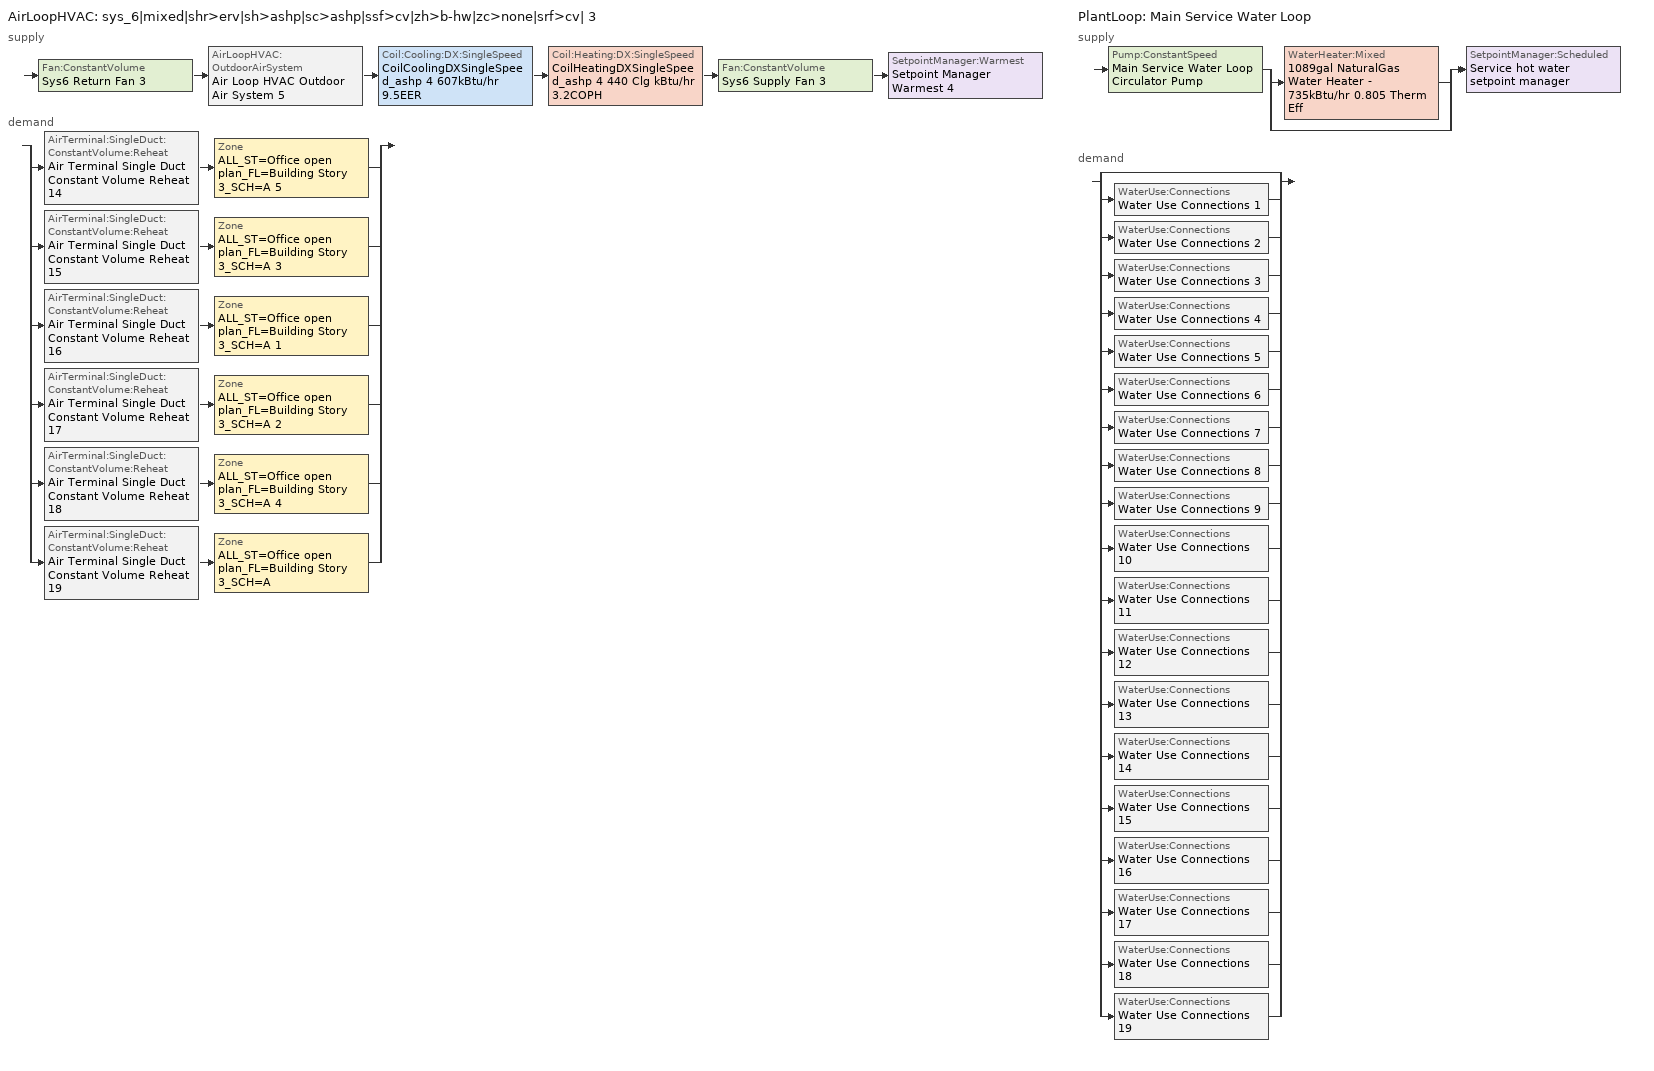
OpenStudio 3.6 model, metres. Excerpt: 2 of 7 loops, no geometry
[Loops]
AirLoopHVAC 'sys_6|mixed|shr>erv|sh>ashp|sc>ashp|ssf>cv|zh>b-hw|zc>none|srf>cv| 3'
 supply: Fan:ConstantVolume 'Sys6 Return Fan 3' > AirLoopHVAC:OutdoorAirSystem 'Air Loop HVAC Outdoor Air System 5' > Coil:Cooling:DX:SingleSpeed 'CoilCoolingDXSingleSpeed_ashp 4 607kBtu/hr 9.5EER' > Coil:Heating:DX:SingleSpeed 'CoilHeatingDXSingleSpeed_ashp 4 440 Clg kBtu/hr 3.2COPH' > Fan:ConstantVolume 'Sys6 Supply Fan 3' > SetpointManager:Warmest 'Setpoint Manager Warmest 4'
 demand: split
  | AirTerminal:SingleDuct:ConstantVolume:Reheat 'Air Terminal Single Duct Constant Volume Reheat 14' > Zone 'ALL_ST=Office open plan_FL=Building Story 3_SCH=A 5'
  | AirTerminal:SingleDuct:ConstantVolume:Reheat 'Air Terminal Single Duct Constant Volume Reheat 15' > Zone 'ALL_ST=Office open plan_FL=Building Story 3_SCH=A 3'
  | AirTerminal:SingleDuct:ConstantVolume:Reheat 'Air Terminal Single Duct Constant Volume Reheat 16' > Zone 'ALL_ST=Office open plan_FL=Building Story 3_SCH=A 1'
  | AirTerminal:SingleDuct:ConstantVolume:Reheat 'Air Terminal Single Duct Constant Volume Reheat 17' > Zone 'ALL_ST=Office open plan_FL=Building Story 3_SCH=A 2'
  | AirTerminal:SingleDuct:ConstantVolume:Reheat 'Air Terminal Single Duct Constant Volume Reheat 18' > Zone 'ALL_ST=Office open plan_FL=Building Story 3_SCH=A 4'
  | AirTerminal:SingleDuct:ConstantVolume:Reheat 'Air Terminal Single Duct Constant Volume Reheat 19' > Zone 'ALL_ST=Office open plan_FL=Building Story 3_SCH=A'
PlantLoop 'Main Service Water Loop'
 supply: Pump:ConstantSpeed 'Main Service Water Loop Circulator Pump' > split
  | WaterHeater:Mixed '1089gal NaturalGas Water Heater - 735kBtu/hr 0.805 Therm Eff'
  | bypass
  join > SetpointManager:Scheduled 'Service hot water setpoint manager'
 demand: split
  | bypass
  | WaterUse:Connections 'Water Use Connections 1'
  | WaterUse:Connections 'Water Use Connections 2'
  | WaterUse:Connections 'Water Use Connections 3'
  | WaterUse:Connections 'Water Use Connections 4'
  | WaterUse:Connections 'Water Use Connections 5'
  | WaterUse:Connections 'Water Use Connections 6'
  | WaterUse:Connections 'Water Use Connections 7'
  | WaterUse:Connections 'Water Use Connections 8'
  | WaterUse:Connections 'Water Use Connections 9'
  | WaterUse:Connections 'Water Use Connections 10'
  | WaterUse:Connections 'Water Use Connections 11'
  | WaterUse:Connections 'Water Use Connections 12'
  | WaterUse:Connections 'Water Use Connections 13'
  | WaterUse:Connections 'Water Use Connections 14'
  | WaterUse:Connections 'Water Use Connections 15'
  | WaterUse:Connections 'Water Use Connections 16'
  | WaterUse:Connections 'Water Use Connections 17'
  | WaterUse:Connections 'Water Use Connections 18'
  | WaterUse:Connections 'Water Use Connections 19'
[Sizing:Zone] Zone Cooling Design Supply Air Temperature Input Method=TemperatureDifference; Zone Cooling Design Supply Air Temperature {C}=14; Zone Cooling Design Supply Air Temperature Difference {deltaC}=11; Zone Heating Design Supply Air Temperature Input Method=TemperatureDifference; Zone Heating Design Supply Air Temperature {C}=40; Zone Heating Design Supply Air Temperature Difference {deltaC}=21; Zone Cooling Design Supply Air Humidity Ratio {kg-H2O/kg-air}=0.0085; Zone Heating Design Supply Air Humidity Ratio {kg-H2O/kg-air}=0.008; Zone Heating Sizing Factor=1.3; Zone Cooling Sizing Factor=1; Cooling Design Air Flow Method=DesignDay; Heating Design Air Flow Method=DesignDay; Account for Dedicated Outdoor Air System=No; Dedicated Outdoor Air System Control Strategy=NeutralSupplyAir; Dedicated Outdoor Air Low Setpoint Temperature for Design {C}=autosize; Dedicated Outdoor Air High Setpoint Temperature for Design {C}=autosize; Zone Load Sizing Method=Sensible Load Only No Latent Load; Zone Latent Cooling Design Supply Air Humidity Ratio Input Method=HumidityRatioDifference; Zone Cooling Design Supply Air Humidity Ratio Difference {kgWater/kgDryAir}=0.005; Zone Latent Heating Design Supply Air Humidity Ratio Input Method=HumidityRatioDifference; Zone Humidification Design Supply Air Humidity Ratio Difference {kgWater/kgDryAir}=0.005
ALL_ST=Office open plan_FL=Building Story 3_SCH=A; ALL_ST=Office open plan_FL=Building Story 3_SCH=A 1; ALL_ST=Office open plan_FL=Building Story 3_SCH=A 2; ALL_ST=Office open plan_FL=Building Story 3_SCH=A 3; ALL_ST=Office open plan_FL=Building Story 3_SCH=A 4; ALL_ST=Office open plan_FL=Building Story 3_SCH=A 5
[Zone equipment]
ALL_ST=Office open plan_FL=Building Story 3_SCH=A: Zone HVAC Baseboard Convective Water 20, Air Terminal Single Duct Constant Volume Reheat 19
ALL_ST=Office open plan_FL=Building Story 3_SCH=A 1: Zone HVAC Baseboard Convective Water 17, Air Terminal Single Duct Constant Volume Reheat 16
ALL_ST=Office open plan_FL=Building Story 3_SCH=A 2: Zone HVAC Baseboard Convective Water 18, Air Terminal Single Duct Constant Volume Reheat 17
ALL_ST=Office open plan_FL=Building Story 3_SCH=A 3: Zone HVAC Baseboard Convective Water 16, Air Terminal Single Duct Constant Volume Reheat 15
ALL_ST=Office open plan_FL=Building Story 3_SCH=A 4: Zone HVAC Baseboard Convective Water 19, Air Terminal Single Duct Constant Volume Reheat 18
ALL_ST=Office open plan_FL=Building Story 3_SCH=A 5: Zone HVAC Baseboard Convective Water 15, Air Terminal Single Duct Constant Volume Reheat 14
[PlantLoop]
Main Service Water Loop: Glycol Concentration=0; Maximum Loop Temperature {C}=60; Minimum Loop Temperature {C}=10; Plant Loop Volume {m3}=Autocalculate; Load Distribution Scheme=Optimal
[Sizing:Plant]
Main Service Water Loop: Loop Type=Heating; Design Loop Exit Temperature {C}=60; Loop Design Temperature Difference {deltaC}=5; Sizing Option=NonCoincident; Zone Timesteps in Averaging Window=1; Coincident Sizing Factor Mode=None
[AirLoopHVAC]
sys_6|mixed|shr>erv|sh>ashp|sc>ashp|ssf>cv|zh>b-hw|zc>none|srf>cv| 3: Availability Schedule=sys_6|mixed|shr>none|sh>ashp|sc>ashp|ssf>cv|zh>b-hw|zc>none|srf>cv| 3 Occ Sch; Design Supply Air Flow Rate {m3/s}=autosize; Design Return Air Flow Fraction of Supply Air Flow=1
[Sizing:System]
sys_6|mixed|shr>erv|sh>ashp|sc>ashp|ssf>cv|zh>b-hw|zc>none|srf>cv| 3: Design Outdoor Air Flow Rate {m3/s}=Autosize; Central Heating Maximum System Air Flow Ratio=0.3; Preheat Design Temperature {C}=7; Preheat Design Humidity Ratio {kg-H2O/kg-Air}=0.008; Precool Design Temperature {C}=12.8; Precool Design Humidity Ratio {kg-H2O/kg-Air}=0.008; Central Cooling Design Supply Air Temperature {C}=13; Central Heating Design Supply Air Temperature {C}=13.1; 100% Outdoor Air in Cooling=No; 100% Outdoor Air in Heating=No; Central Cooling Design Supply Air Humidity Ratio {kg-H2O/kg-Air}=0.0085; Zone Maximum Outdoor Air Fraction=1; Cooling Supply Air Flow Rate Per Floor Area {m3/s-m2}=0.00996765; Cooling Fraction of Autosized Cooling Supply Air Flow Rate=1; Cooling Supply Air Flow Rate Per Unit Cooling Capacity {m3/s-W}=3.94755e-05; Heating Supply Air Flow Rate Per Floor Area {m3/s-m2}=0.00996765; Heating Fraction of Autosized Heating Supply Air Flow Rate=1; Heating Fraction of Autosized Cooling Supply Air Flow Rate=1; Heating Supply Air Flow Rate Per Unit Heating Capacity {m3/s-W}=3.15882e-05; Cooling Design Capacity Method=CoolingDesignCapacity; Cooling Design Capacity {W}=autosize; Cooling Design Capacity Per Floor Area {W/m2}=234.7; Fraction of Autosized Cooling Design Capacity=1; Heating Design Capacity Method=HeatingDesignCapacity; Heating Design Capacity {W}=autosize; Heating Design Capacity Per Floor Area {W/m2}=157; Fraction of Autosized Heating Design Capacity=1; Central Cooling Capacity Control Method=OnOff; Occupant Diversity=autosize
[Coil:Cooling:DX:SingleSpeed]
CoilCoolingDXSingleSpeed_ashp 4 607kBtu/hr 9.5EER: Availability Schedule=Always On Discrete; Rated Total Cooling Capacity {W}=autosize; Rated Sensible Heat Ratio=autosize; Rated COP {W/W}=3.2994; Rated Air Flow Rate {m3/s}=autosize; Rated Evaporator Fan Power Per Volume Flow Rate 2017 {W/(m3/s)}=773.3; Rated Evaporator Fan Power Per Volume Flow Rate 2023 {W/(m3/s)}=934.4; Total Cooling Capacity Function of Temperature Curve=DXCOOL-NECB2011-REF-CAPFT; Total Cooling Capacity Function of Flow Fraction Curve=DXCOOL-NECB2011-REF-CAPFFLOW; Energy Input Ratio Function of Temperature Curve=DXCOOL-NECB2011-REF-COOLEIRFT; Energy Input Ratio Function of Flow Fraction Curve=DXCOOL-NECB2011-REF-COOLEIRFFLOW; Part Load Fraction Correlation Curve=DXCOOL-NECB2011-REF-COOLPLFFPLR; Minimum Outdoor Dry-Bulb Temperature for Compressor Operation {C}=-25; Nominal Time for Condensate Removal to Begin {s}=0; Ratio of Initial Moisture Evaporation Rate and Steady State Latent Capacity=0; Maximum Cycling Rate {cycles/hr}=0; Latent Capacity Time Constant {s}=0; Condenser Type=AirCooled; Evaporative Condenser Effectiveness=0.9; Evaporative Condenser Air Flow Rate {m3/s}=autosize; Evaporative Condenser Pump Rated Power Consumption {W}=autosize; Crankcase Heater Capacity {W}=0; Maximum Outdoor Dry-Bulb Temperature for Crankcase Heater Operation {C}=10; Basin Heater Capacity {W/K}=0; Basin Heater Setpoint Temperature {C}=2
[Coil:Heating:DX:SingleSpeed]
CoilHeatingDXSingleSpeed_ashp 4 440 Clg kBtu/hr 3.2COPH: Availability Schedule=Always On Discrete; Rated Total Heating Capacity {W}=128883; Rated COP {W/W}=3.60667; Rated Air Flow Rate {m3/s}=Autosize; Rated Supply Fan Power Per Volume Flow Rate 2017 {W/(m3/s)}=773.3; Rated Supply Fan Power Per Volume Flow Rate 2023 {W/(m3/s)}=934.4; Total Heating Capacity Function of Temperature Curve=DXHEAT-NECB2011-REF-CAPFT; Total Heating Capacity Function of Flow Fraction Curve=DXHEAT-NECB2011-REF-CAPFFLOW; Energy Input Ratio Function of Temperature Curve=DXHEAT-NECB2011-REF-EIRFT; Energy Input Ratio Function of Flow Fraction Curve=DXHEAT-NECB2011-REF-EIRFFLOW; Part Load Fraction Correlation Curve=DXHEAT-NECB2011-REF-PLFFPLR; Minimum Outdoor Dry-Bulb Temperature for Compressor Operation {C}=-10; Defrost Strategy=Resistive; Defrost Control=Timed; Defrost Time Period Fraction=0.166667; Resistive Defrost Heater Capacity {W}=2000
[Controller:OutdoorAir]
Controller Outdoor Air 5: Minimum Outdoor Air Flow Rate {m3/s}=autosize; Maximum Outdoor Air Flow Rate {m3/s}=Autosize; Economizer Control Type=DifferentialEnthalpy; Economizer Control Action Type=ModulateFlow; Lockout Type=NoLockout; Minimum Limit Type=FixedMinimum; Minimum Outdoor Air Schedule=sys_6|mixed|shr>none|sh>ashp|sc>ashp|ssf>cv|zh>b-hw|zc>none|srf>cv| 3 Occ Sch; Controller Mechanical Ventilation=Controller Mechanical Ventilation 5; High Humidity Control=No; Heat Recovery Bypass Control Type=BypassWhenOAFlowGreaterThanMinimum
[Controller:MechanicalVentilation]
Controller Mechanical Ventilation 5: Availability Schedule=Always On Discrete; System Outdoor Air Method=ZoneSum
[AirLoopHVAC:OutdoorAirSystem]
Air Loop HVAC Outdoor Air System 5: Controller=Controller Outdoor Air 5
[Coil:Heating:Electric] Availability Schedule=Always On Discrete
Coil Heating Electric 15; Coil Heating Electric 16; Coil Heating Electric 17; Coil Heating Electric 18; Coil Heating Electric 19; Coil Heating Electric 20
[Fan:ConstantVolume] Availability Schedule=Always On Discrete; Fan Total Efficiency=0.39975; Pressure Rise {Pa}=640; Maximum Flow Rate {m3/s}=AutoSize; Motor Efficiency=0.615
Sys6 Supply Fan 3; Sys6 Return Fan 3
[SetpointManager:Warmest]
Setpoint Manager Warmest 4: Control Variable=Temperature; Minimum Setpoint Temperature {C}=13; Maximum Setpoint Temperature {C}=24; Strategy=MaximumTemperature; Setpoint Node or NodeList=sys_6|mixed|shr>erv|sh>ashp|sc>ashp|ssf>cv|zh>b-hw|zc>none|srf>cv| 3 Supply Outlet Node
[AirTerminal:SingleDuct:ConstantVolume:Reheat] Availability Schedule=Always On Discrete; Maximum Air Flow Rate {m3/s}=autosize; Maximum Hot Water or Steam Flow Rate {m3/s}=autosize; Minimum Hot Water or Steam Flow Rate {m3/s}=0; Convergence Tolerance=0.001; Maximum Reheat Air Temperature {C}=35
Name | Reheat Coil
Air Terminal Single Duct Constant Volume Reheat 14 | Coil Heating Electric 15
Air Terminal Single Duct Constant Volume Reheat 15 | Coil Heating Electric 16
Air Terminal Single Duct Constant Volume Reheat 16 | Coil Heating Electric 17
Air Terminal Single Duct Constant Volume Reheat 17 | Coil Heating Electric 18
Air Terminal Single Duct Constant Volume Reheat 18 | Coil Heating Electric 19
Air Terminal Single Duct Constant Volume Reheat 19 | Coil Heating Electric 20
[SetpointManager:Scheduled]
Service hot water setpoint manager: Control Variable=Temperature; Schedule=Service Water Loop Temp - 140F; Setpoint Node or NodeList=Main Service Water Loop Supply Outlet Node
[Pump:ConstantSpeed]
Main Service Water Loop Circulator Pump: Rated Flow Rate {m3/s}=autosize; Rated Pump Head {Pa}=2.15312e+06; Rated Power Consumption {W}=autosize; Motor Efficiency=0.895; Fraction of Motor Inefficiencies to Fluid Stream=0; Pump Control Type=Intermittent; Design Power Sizing Method=PowerPerFlowPerPressure; Design Electric Power per Unit Flow Rate {W/(m3/s)}=348701.1; Design Shaft Power per Unit Flow Rate per Unit Head {W-s/m3-Pa}=1.28205
[WaterHeater:Mixed]
1089gal NaturalGas Water Heater - 735kBtu/hr 0.805 Therm Eff: Tank Volume {m3}=4.12099; Setpoint Temperature Schedule=Service Water Loop Temp - 140F; Deadband Temperature Difference {deltaC}=2; Maximum Temperature Limit {C}=60; Heater Control Type=Cycle; Heater Maximum Capacity {W}=215321; Heater Fuel Type=NaturalGas; Heater Thermal Efficiency=0.804952; Part Load Factor Curve=SWH-EFFFPLR-NECB2011; Off Cycle Parasitic Fuel Consumption Rate {W}=249.012; Off Cycle Parasitic Fuel Type=NaturalGas; Off Cycle Parasitic Heat Fraction to Tank=0.8; On Cycle Parasitic Fuel Consumption Rate {W}=249.012; On Cycle Parasitic Fuel Type=NaturalGas; On Cycle Parasitic Heat Fraction to Tank=0; Ambient Temperature Indicator=Schedule; Ambient Temperature Schedule=Water Heater Ambient Temp Schedule - 70.0f; Off Cycle Loss Coefficient to Ambient Temperature {W/K}=27.4182; On Cycle Loss Coefficient to Ambient Temperature {W/K}=27.4182; Use Side Effectiveness=1; Source Side Effectiveness=1; Use Side Design Flow Rate {m3/s}=autosize; Source Side Design Flow Rate {m3/s}=autosize; Indirect Water Heating Recovery Time {hr}=1.5; Source Side Flow Control Mode=IndirectHeatPrimarySetpoint
[WaterHeater:Sizing]
1089gal NaturalGas Water Heater - 735kBtu/hr 0.805 Therm Eff: Design Mode=PeakDraw; Time Storage Can Meet Peak Draw {hr}=0.538503; Time for Tank Recovery {hr}=0; Nominal Tank Volume for Autosizing Plant Connections {m3}=1
[WaterUse:Connections] Drain Water Heat Exchanger Type=None; Drain Water Heat Exchanger Destination=Plant
Name | Water Use Equipment Name 1
Water Use Connections 1 | Core_bottom Service Water Use 0.95gal/min
Water Use Connections 2 | Core_mid Service Water Use 0.95gal/min
Water Use Connections 3 | Core_top Service Water Use 0.95gal/min
Water Use Connections 4 | Datacenter_basement_zn_6 Service Water Use 0.3gal/min
Water Use Connections 5 | Datacenter_bot_zn_6 Service Water Use 0.01gal/min
Water Use Connections 6 | Datacenter_mid_zn_6 Service Water Use 0.01gal/min
Water Use Connections 7 | Datacenter_top_zn_6 Service Water Use 0.01gal/min
Water Use Connections 8 | Perimeter_bot_zn_1 Service Water Use 0.12gal/min
Water Use Connections 9 | Perimeter_bot_zn_2 Service Water Use 0.08gal/min
Water Use Connections 10 | Perimeter_bot_zn_3 Service Water Use 0.12gal/min
Water Use Connections 11 | Perimeter_bot_zn_4 Service Water Use 0.08gal/min
Water Use Connections 12 | Perimeter_mid_zn_1 Service Water Use 0.12gal/min
Water Use Connections 13 | Perimeter_mid_zn_2 Service Water Use 0.08gal/min
Water Use Connections 14 | Perimeter_mid_zn_3 Service Water Use 0.12gal/min
Water Use Connections 15 | Perimeter_mid_zn_4 Service Water Use 0.08gal/min
Water Use Connections 16 | Perimeter_top_zn_1 Service Water Use 0.12gal/min
Water Use Connections 17 | Perimeter_top_zn_2 Service Water Use 0.08gal/min
Water Use Connections 18 | Perimeter_top_zn_3 Service Water Use 0.12gal/min
Water Use Connections 19 | Perimeter_top_zn_4 Service Water Use 0.08gal/min
[WaterUse:Equipment:Definition]
Name | Peak Flow Rate {m3/s} | Target Temperature Schedule | Sensible Fraction Schedule | Latent Fraction Schedule
Core_bottom Service Water Use Def 0.95gal/min | 5.96587e-05 | Schedule Ruleset 5 | Schedule Ruleset 3 | Schedule Ruleset 4
Core_mid Service Water Use Def 0.95gal/min | 5.96587e-05 | Schedule Ruleset 8 | Schedule Ruleset 6 | Schedule Ruleset 7
Core_top Service Water Use Def 0.95gal/min | 5.96587e-05 | Schedule Ruleset 11 | Schedule Ruleset 9 | Schedule Ruleset 10
Datacenter_basement_zn_6 Service Water Use Def 0.3gal/min | 1.87304e-05 | Schedule Ruleset 14 | Schedule Ruleset 12 | Schedule Ruleset 13
Datacenter_bot_zn_6 Service Water Use Def 0.01gal/min | 8.65266e-07 | Schedule Ruleset 17 | Schedule Ruleset 15 | Schedule Ruleset 16
Datacenter_mid_zn_6 Service Water Use Def 0.01gal/min | 8.65266e-07 | Schedule Ruleset 20 | Schedule Ruleset 18 | Schedule Ruleset 19
Datacenter_top_zn_6 Service Water Use Def 0.01gal/min | 8.65266e-07 | Schedule Ruleset 23 | Schedule Ruleset 21 | Schedule Ruleset 22
Perimeter_bot_zn_1 Service Water Use Def 0.12gal/min | 7.4909e-06 | Schedule Ruleset 26 | Schedule Ruleset 24 | Schedule Ruleset 25
Perimeter_bot_zn_2 Service Water Use Def 0.08gal/min | 4.82732e-06 | Schedule Ruleset 29 | Schedule Ruleset 27 | Schedule Ruleset 28
Perimeter_bot_zn_3 Service Water Use Def 0.12gal/min | 7.49074e-06 | Schedule Ruleset 32 | Schedule Ruleset 30 | Schedule Ruleset 31
Perimeter_bot_zn_4 Service Water Use Def 0.08gal/min | 4.82732e-06 | Schedule Ruleset 35 | Schedule Ruleset 33 | Schedule Ruleset 34
Perimeter_mid_zn_1 Service Water Use Def 0.12gal/min | 7.4909e-06 | Schedule Ruleset 38 | Schedule Ruleset 36 | Schedule Ruleset 37
Perimeter_mid_zn_2 Service Water Use Def 0.08gal/min | 4.82732e-06 | Schedule Ruleset 41 | Schedule Ruleset 39 | Schedule Ruleset 40
Perimeter_mid_zn_3 Service Water Use Def 0.12gal/min | 7.49074e-06 | Schedule Ruleset 44 | Schedule Ruleset 42 | Schedule Ruleset 43
Perimeter_mid_zn_4 Service Water Use Def 0.08gal/min | 4.82732e-06 | Schedule Ruleset 47 | Schedule Ruleset 45 | Schedule Ruleset 46
Perimeter_top_zn_1 Service Water Use Def 0.12gal/min | 7.4909e-06 | Schedule Ruleset 50 | Schedule Ruleset 48 | Schedule Ruleset 49
Perimeter_top_zn_2 Service Water Use Def 0.08gal/min | 4.82732e-06 | Schedule Ruleset 53 | Schedule Ruleset 51 | Schedule Ruleset 52
Perimeter_top_zn_3 Service Water Use Def 0.12gal/min | 7.49074e-06 | Schedule Ruleset 56 | Schedule Ruleset 54 | Schedule Ruleset 55
Perimeter_top_zn_4 Service Water Use Def 0.08gal/min | 4.82732e-06 | Schedule Ruleset 59 | Schedule Ruleset 57 | Schedule Ruleset 58
[WaterUse:Equipment] Flow Rate Fraction Schedule=NECB-A-Service Water Heating
Name | Water Use Equipment Definition | Space
Core_bottom Service Water Use 0.95gal/min | Core_bottom Service Water Use Def 0.95gal/min | Core_bottom
Core_mid Service Water Use 0.95gal/min | Core_mid Service Water Use Def 0.95gal/min | Core_mid
Core_top Service Water Use 0.95gal/min | Core_top Service Water Use Def 0.95gal/min | Core_top
Datacenter_basement_zn_6 Service Water Use 0.3gal/min | Datacenter_basement_zn_6 Service Water Use Def 0.3gal/min | DataCenter_basement_ZN_6
Datacenter_bot_zn_6 Service Water Use 0.01gal/min | Datacenter_bot_zn_6 Service Water Use Def 0.01gal/min | DataCenter_bot_ZN_6
Datacenter_mid_zn_6 Service Water Use 0.01gal/min | Datacenter_mid_zn_6 Service Water Use Def 0.01gal/min | DataCenter_mid_ZN_6
Datacenter_top_zn_6 Service Water Use 0.01gal/min | Datacenter_top_zn_6 Service Water Use Def 0.01gal/min | DataCenter_top_ZN_6
Perimeter_bot_zn_1 Service Water Use 0.12gal/min | Perimeter_bot_zn_1 Service Water Use Def 0.12gal/min | Perimeter_bot_ZN_1
Perimeter_bot_zn_2 Service Water Use 0.08gal/min | Perimeter_bot_zn_2 Service Water Use Def 0.08gal/min | Perimeter_bot_ZN_2
Perimeter_bot_zn_3 Service Water Use 0.12gal/min | Perimeter_bot_zn_3 Service Water Use Def 0.12gal/min | Perimeter_bot_ZN_3
Perimeter_bot_zn_4 Service Water Use 0.08gal/min | Perimeter_bot_zn_4 Service Water Use Def 0.08gal/min | Perimeter_bot_ZN_4
Perimeter_mid_zn_1 Service Water Use 0.12gal/min | Perimeter_mid_zn_1 Service Water Use Def 0.12gal/min | Perimeter_mid_ZN_1
Perimeter_mid_zn_2 Service Water Use 0.08gal/min | Perimeter_mid_zn_2 Service Water Use Def 0.08gal/min | Perimeter_mid_ZN_2
Perimeter_mid_zn_3 Service Water Use 0.12gal/min | Perimeter_mid_zn_3 Service Water Use Def 0.12gal/min | Perimeter_mid_ZN_3
Perimeter_mid_zn_4 Service Water Use 0.08gal/min | Perimeter_mid_zn_4 Service Water Use Def 0.08gal/min | Perimeter_mid_ZN_4
Perimeter_top_zn_1 Service Water Use 0.12gal/min | Perimeter_top_zn_1 Service Water Use Def 0.12gal/min | Perimeter_top_ZN_1
Perimeter_top_zn_2 Service Water Use 0.08gal/min | Perimeter_top_zn_2 Service Water Use Def 0.08gal/min | Perimeter_top_ZN_2
Perimeter_top_zn_3 Service Water Use 0.12gal/min | Perimeter_top_zn_3 Service Water Use Def 0.12gal/min | Perimeter_top_ZN_3
Perimeter_top_zn_4 Service Water Use 0.08gal/min | Perimeter_top_zn_4 Service Water Use Def 0.08gal/min | Perimeter_top_ZN_4
[Schedule:Ruleset]
Service Water Loop Temp - 140F: Default Day Schedule=Service Water Loop Temp - 140F Default
Water Heater Ambient Temp Schedule - 70.0f: Default Day Schedule=Water Heater Ambient Temp Schedule - 70.0f Default
Schedule Ruleset 3: Default Day Schedule=Schedule Day 9
Schedule Ruleset 4: Default Day Schedule=Schedule Day 10
Schedule Ruleset 5: Default Day Schedule=Schedule Day 11
NECB-A-Service Water Heating: Default Day Schedule=NECB-A-Service Water Heating Default
Schedule Ruleset 6: Default Day Schedule=Schedule Day 12
Schedule Ruleset 7: Default Day Schedule=Schedule Day 13
Schedule Ruleset 8: Default Day Schedule=Schedule Day 14
Schedule Ruleset 9: Default Day Schedule=Schedule Day 15
Schedule Ruleset 10: Default Day Schedule=Schedule Day 16
Schedule Ruleset 11: Default Day Schedule=Schedule Day 17
Schedule Ruleset 12: Default Day Schedule=Schedule Day 18
Schedule Ruleset 13: Default Day Schedule=Schedule Day 19
Schedule Ruleset 14: Default Day Schedule=Schedule Day 20
Schedule Ruleset 15: Default Day Schedule=Schedule Day 21
Schedule Ruleset 16: Default Day Schedule=Schedule Day 22
Schedule Ruleset 17: Default Day Schedule=Schedule Day 23
Schedule Ruleset 18: Default Day Schedule=Schedule Day 24
Schedule Ruleset 19: Default Day Schedule=Schedule Day 25
Schedule Ruleset 20: Default Day Schedule=Schedule Day 26
Schedule Ruleset 21: Default Day Schedule=Schedule Day 27
Schedule Ruleset 22: Default Day Schedule=Schedule Day 28
Schedule Ruleset 23: Default Day Schedule=Schedule Day 29
Schedule Ruleset 24: Default Day Schedule=Schedule Day 30
Schedule Ruleset 25: Default Day Schedule=Schedule Day 31
Schedule Ruleset 26: Default Day Schedule=Schedule Day 32
Schedule Ruleset 27: Default Day Schedule=Schedule Day 33
Schedule Ruleset 28: Default Day Schedule=Schedule Day 34
Schedule Ruleset 29: Default Day Schedule=Schedule Day 35
Schedule Ruleset 30: Default Day Schedule=Schedule Day 36
Schedule Ruleset 31: Default Day Schedule=Schedule Day 37
Schedule Ruleset 32: Default Day Schedule=Schedule Day 38
Schedule Ruleset 33: Default Day Schedule=Schedule Day 39
Schedule Ruleset 34: Default Day Schedule=Schedule Day 40
Schedule Ruleset 35: Default Day Schedule=Schedule Day 41
Schedule Ruleset 36: Default Day Schedule=Schedule Day 42
Schedule Ruleset 37: Default Day Schedule=Schedule Day 43
Schedule Ruleset 38: Default Day Schedule=Schedule Day 44
Schedule Ruleset 39: Default Day Schedule=Schedule Day 45
Schedule Ruleset 40: Default Day Schedule=Schedule Day 46
Schedule Ruleset 41: Default Day Schedule=Schedule Day 47
Schedule Ruleset 42: Default Day Schedule=Schedule Day 48
Schedule Ruleset 43: Default Day Schedule=Schedule Day 49
Schedule Ruleset 44: Default Day Schedule=Schedule Day 50
Schedule Ruleset 45: Default Day Schedule=Schedule Day 51
Schedule Ruleset 46: Default Day Schedule=Schedule Day 52
Schedule Ruleset 47: Default Day Schedule=Schedule Day 53
Schedule Ruleset 48: Default Day Schedule=Schedule Day 54
Schedule Ruleset 49: Default Day Schedule=Schedule Day 55
Schedule Ruleset 50: Default Day Schedule=Schedule Day 56
Schedule Ruleset 51: Default Day Schedule=Schedule Day 57
Schedule Ruleset 52: Default Day Schedule=Schedule Day 58
Schedule Ruleset 53: Default Day Schedule=Schedule Day 59
Schedule Ruleset 54: Default Day Schedule=Schedule Day 60
Schedule Ruleset 55: Default Day Schedule=Schedule Day 61
Schedule Ruleset 56: Default Day Schedule=Schedule Day 62
Schedule Ruleset 57: Default Day Schedule=Schedule Day 63
Schedule Ruleset 58: Default Day Schedule=Schedule Day 64
Schedule Ruleset 59: Default Day Schedule=Schedule Day 65
sys_6|mixed|shr>none|sh>ashp|sc>ashp|ssf>cv|zh>b-hw|zc>none|srf>cv| 3 Occ Sch: Default Day Schedule=sys_6|mixed|shr>none|sh>ashp|sc>ashp|ssf>cv|zh>b-hw|zc>none|srf>cv| 3 Occ Sch Default; Summer Design Day Schedule=sys_6|mixed|shr>none|sh>ashp|sc>ashp|ssf>cv|zh>b-hw|zc>none|srf>cv| 3 Occ Sch Summer Design Day; Winter Design Day Schedule=sys_6|mixed|shr>none|sh>ashp|sc>ashp|ssf>cv|zh>b-hw|zc>none|srf>cv| 3 Occ Sch Winter Design Day
[Schedule:Day]
Service Water Loop Temp - 140F Default; Schedule Day 11; Schedule Day 14; Schedule Day 17; Schedule Day 20; Schedule Day 23; Schedule Day 26; Schedule Day 29; Schedule Day 32; Schedule Day 35; Schedule Day 38; Schedule Day 41; Schedule Day 44; Schedule Day 47; Schedule Day 50; Schedule Day 53; Schedule Day 56; Schedule Day 59; Schedule Day 62; Schedule Day 65: 24, 0, 60
Water Heater Ambient Temp Schedule - 70.0f Default: 24, 0, 21.1111
Schedule Day 9; Schedule Day 12; Schedule Day 15; Schedule Day 18; Schedule Day 21; Schedule Day 24; Schedule Day 27; Schedule Day 30; Schedule Day 33; Schedule Day 36; Schedule Day 39; Schedule Day 42; Schedule Day 45; Schedule Day 48; Schedule Day 51; Schedule Day 54; Schedule Day 57; Schedule Day 60; Schedule Day 63: 24, 0, 0.2
Schedule Day 10; NECB-A-Service Water Heating Sat Day; NECB-A-Service Water Heating Sun|Hol Day; Schedule Day 13; Schedule Day 16; Schedule Day 19; Schedule Day 22; Schedule Day 25; Schedule Day 28; Schedule Day 31; Schedule Day 34; Schedule Day 37; Schedule Day 40; Schedule Day 43; Schedule Day 46; Schedule Day 49; Schedule Day 52; Schedule Day 55; Schedule Day 58; Schedule Day 61; Schedule Day 64: 24, 0, 0.05
NECB-A-Service Water Heating Default; NECB-A-Service Water Heating Default|Wkdy Day: 7, 0, 0.05, 8, 0, 0.1, 10, 0, 0.5, 16, 0, 0.9, 17, 0, 0.7, 18, 0, 0.5, 19, 0, 0.3, 22, 0, 0.2, 24, 0, 0.05
sys_6|mixed|shr>none|sh>ashp|sc>ashp|ssf>cv|zh>b-hw|zc>none|srf>cv| 3 Occ Sch Default: 8, 0, 0, 19, 0, 1, 24, 0, 0
sys_6|mixed|shr>none|sh>ashp|sc>ashp|ssf>cv|zh>b-hw|zc>none|srf>cv| 3 Occ Sch Winter Design Day; sys_6|mixed|shr>none|sh>ashp|sc>ashp|ssf>cv|zh>b-hw|zc>none|srf>cv| 3 Occ Sch Summer Design Day: 24, 0, 1
sys_6|mixed|shr>none|sh>ashp|sc>ashp|ssf>cv|zh>b-hw|zc>none|srf>cv| 3 Occ Sch Sunday: 24, 0, 0
[Schedule:Rule] Date Specification Type=DateRange; Start Month=1; Start Day=1; End Month=12; End Day=31
Name | Schedule Ruleset | Rule Order | Day Schedule | Apply Monday | Apply Tuesday | Apply Wednesday | Apply Thursday | Apply Friday | Apply Saturday | Apply Sunday
Schedule Rule 20 | NECB-A-Service Water Heating | 2 | NECB-A-Service Water Heating Default|Wkdy Day | Yes | Yes | Yes | Yes | Yes
Schedule Rule 21 | NECB-A-Service Water Heating | 1 | NECB-A-Service Water Heating Sat Day |  |  |  |  |  | Yes
Schedule Rule 22 | NECB-A-Service Water Heating | 0 | NECB-A-Service Water Heating Sun|Hol Day |  |  |  |  |  |  | Yes
sys_6|mixed|shr>none|sh>ashp|sc>ashp|ssf>cv|zh>b-hw|zc>none|srf>cv| 3 Occ Sch Sunday Rule | sys_6|mixed|shr>none|sh>ashp|sc>ashp|ssf>cv|zh>b-hw|zc>none|srf>cv| 3 Occ Sch | 0 | sys_6|mixed|shr>none|sh>ashp|sc>ashp|ssf>cv|zh>b-hw|zc>none|srf>cv| 3 Occ Sch Sunday |  |  |  |  |  | Yes | Yes
[Schedule:Constant]
Always On Discrete: Value=1
[Curve:Cubic]
Name | Coefficient1 Constant | Coefficient2 x | Coefficient3 x**2 | Coefficient4 x**3 | Minimum Value of x | Maximum Value of x
DXHEAT-NECB2011-REF-CAPFT | 0.729009 | 0.0319275 | 0.000136404 | -8.748e-06 | -20 | 20
DXHEAT-NECB2011-REF-CAPFFLOW | 0.84 | 0.16 | 0 | 0 | 0.5 | 1.5
DXHEAT-NECB2011-REF-EIRFT | 1.2183 | -0.03612 | 0.00142 | -2.68e-05 | -20 | 20
DXHEAT-NECB2011-REF-PLFFPLR | 0.3696 | 2.3362 | -2.9577 | 1.2596 | 0.7 | 1
DXCOOL-NECB2011-REF-COOLPLFFPLR | 0.0277 | 4.9151 | -8.184 | 4.2702 | 0.7 | 1
SWH-EFFFPLR-NECB2011 | 0.7576 | 1.0071 | -1.4443 | 0.6844 | 0 | 1
[Curve:Biquadratic] Minimum Value of x=13; Maximum Value of x=24; Minimum Value of y=24; Maximum Value of y=46
Name | Coefficient1 Constant | Coefficient2 x | Coefficient3 x**2 | Coefficient4 y | Coefficient5 y**2 | Coefficient6 x*y
DXCOOL-NECB2011-REF-CAPFT | 0.867905 | 0.0142459 | 0.00055436 | -0.0075575 | 3.3e-05 | -0.0001918
DXCOOL-NECB2011-REF-COOLEIRFT | 0.114171 | 0.0281822 | -0.0004199 | 0.0214108 | 0.000161028 | -0.000679104
[Curve:Quadratic]
Name | Coefficient1 Constant | Coefficient2 x | Coefficient3 x**2 | Minimum Value of x | Maximum Value of x
DXHEAT-NECB2011-REF-EIRFFLOW | 1.3824 | -0.4336 | 0.0512 | 0 | 1
DXCOOL-NECB2011-REF-CAPFFLOW | 0.8 | 0.2 | 0 | 0.5 | 1.5
DXCOOL-NECB2011-REF-COOLEIRFFLOW | 1.1552 | -0.1808 | 0.0256 | 0.5 | 1.5
